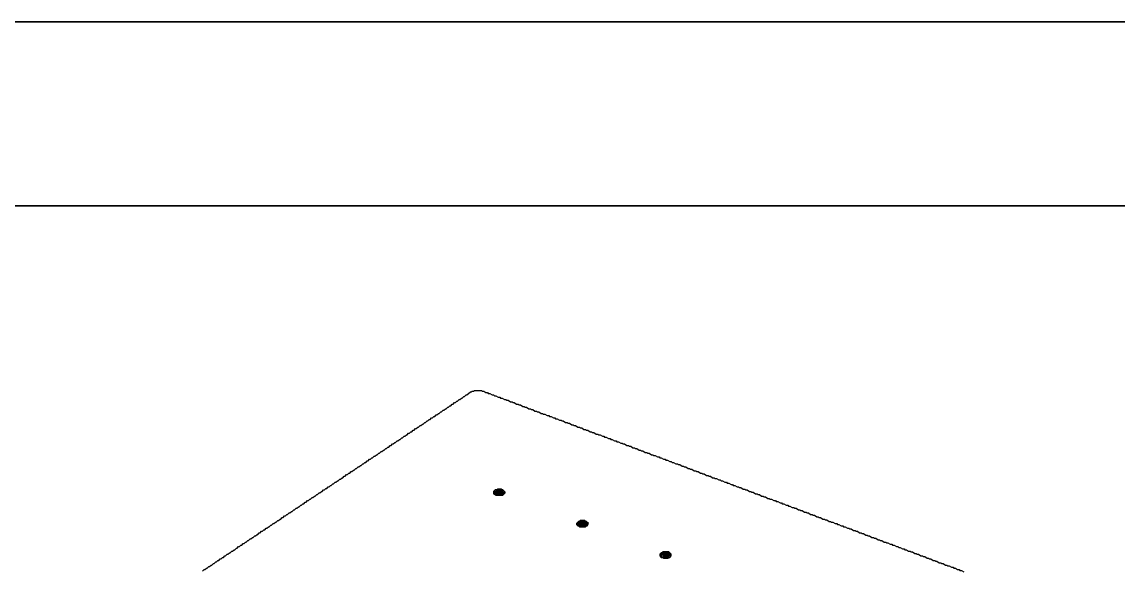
# Model space of a CAD drawing. Header units: millimetres. Extents: x 5 to 252589, y 5 to 415.
# Drawn here: x 369.7 to 489, y 355.3 to 415 of the extents above; entities that cross this region are included whole.
import ezdxf

# ---------------------------------------------------------------- set-up
doc = ezdxf.new("R2010")
doc.units = ezdxf.units.MM
for name, color, linetype, lineweight in [('FRAME', 7, 'Continuous', 35), ('HATCH', 8, 'Continuous', 9), ('OUTLINE', 7, 'Continuous', 25)]:
    doc.layers.add(name, color=color, linetype=linetype, lineweight=lineweight)

msp = doc.modelspace()

# ---------------------------------------------------------------- hatches: boundary and pattern name
at = {"layer": 'HATCH', "true_color": 0xb99e7b}
for points in [[(421.16667, 363.83333), (421.16667, 363.91667), (421.25, 364), (421.25, 363.91667)], [(439.25, 357.08333), (439.33333, 357.16667), (439.41667, 357.16667), (439.33333, 357.08333)]]:
    msp.add_hatch(color=33, dxfattribs=at).paths.add_polyline_path(points)
at = {"layer": 'HATCH', "true_color": 0xb9bfc3}
for points in [[(421.16667, 363.66667), (421.16667, 363.75), (421.33333, 363.91667), (422, 363.91667), (422.25, 363.75), (422.08333, 363.58333), (422.16667, 363.66667), (421.91667, 363.91667), (421.41667, 363.91667), (421.25, 363.75), (421.25, 363.66667), (421.33333, 363.58333), (421.25, 363.66667)], [(430.16667, 360.41667), (430.33333, 360.58333), (430.41667, 360.58333), (430.5, 360.66667), (431, 360.66667), (431.08333, 360.58333), (431.16667, 360.58333), (431.33333, 360.41667), (431.08333, 360.16667), (430.41667, 360.16667), (430.33333, 360.25), (430.25, 360.25), (430.25, 360.33333)], [(439.25, 356.91667), (439.25, 357), (439.33333, 357), (439.58333, 357.16667), (440, 357.16667), (440.08333, 357.08333), (440.25, 357.08333), (440.33333, 357), (440.33333, 356.91667), (440.25, 356.83333), (440.25, 356.91667), (440.08333, 357.08333), (440, 357.08333), (439.91667, 357.16667), (439.66667, 357.16667), (439.58333, 357.08333), (439.5, 357.08333), (439.33333, 356.91667), (439.41667, 356.83333), (439.33333, 356.83333)]]:
    msp.add_hatch(color=9, dxfattribs=at).paths.add_polyline_path(points)
at = {"layer": 'HATCH', "true_color": 0xbfa37e}
for points in [[(422.08333, 363.91667), (422, 364), (421.33333, 364), (421.41667, 364), (421.5, 364.08333), (421.91667, 364.08333), (422, 364), (422.08333, 364)], [(439.5, 357.25), (440.16667, 357.25), (440.25, 357.16667), (440.08333, 357.16667), (440, 357.25), (439.58333, 357.25), (439.5, 357.16667)]]:
    msp.add_hatch(color=33, dxfattribs=at).paths.add_polyline_path(points)
at = {"layer": 'HATCH', "true_color": 0xa6abaf}
msp.add_hatch(color=253, dxfattribs=at).paths.add_polyline_path([(421.41667, 363.58333), (421.33333, 363.66667), (421.33333, 363.75), (421.41667, 363.83333)])
at = {"layer": 'HATCH', "true_color": 0xabb0b4}
for points in [[(421.5, 363.58333), (421.5, 363.83333), (421.91667, 363.83333), (422, 363.75), (422, 363.58333)], [(439.58333, 356.75), (439.58333, 357), (439.66667, 357.08333), (439.91667, 357.08333), (440, 357), (440.08333, 357), (440.08333, 356.83333), (440, 356.75)]]:
    msp.add_hatch(color=253, dxfattribs=at).paths.add_polyline_path(points)

# ---------------------------------------------------------------- linework, layer by layer
at = {"layer": 'FRAME'}
msp.add_line((5, 395), (589, 395), dxfattribs=at)
msp.add_lwpolyline([(5, 5), (589, 5), (589, 415), (5, 415)], close=True, dxfattribs=at)
at = {"layer": 'OUTLINE', "color": 139, "true_color": 0x42544a}
msp.add_lwpolyline([(389.41667, 355.25), (389.58333, 355.41667), (389.66667, 355.41667), (389.83333, 355.58333), (389.91667, 355.58333), (390.08333, 355.75), (390.16667, 355.75), (390.33333, 355.91667), (390.41667, 355.91667), (390.58333, 356.08333), (390.66667, 356.08333), (390.83333, 356.25), (390.91667, 356.25), (391.08333, 356.41667), (391.16667, 356.41667), (391.33333, 356.58333), (391.41667, 356.58333), (391.58333, 356.75), (391.66667, 356.75), (391.83333, 356.91667), (391.91667, 356.91667), (392.08333, 357.08333), (392.16667, 357.08333), (392.33333, 357.25), (392.41667, 357.25), (392.58333, 357.41667), (392.66667, 357.41667), (392.83333, 357.58333), (392.91667, 357.58333), (393.08333, 357.75), (393.16667, 357.75), (393.33333, 357.91667), (393.41667, 357.91667), (393.58333, 358.08333), (393.66667, 358.08333), (393.83333, 358.25), (393.91667, 358.25), (394.08333, 358.41667), (394.16667, 358.41667), (394.33333, 358.58333), (394.41667, 358.58333), (394.58333, 358.75), (394.66667, 358.75), (394.83333, 358.91667), (394.91667, 358.91667), (395.08333, 359.08333), (395.16667, 359.08333), (395.33333, 359.25), (395.41667, 359.25), (395.58333, 359.41667), (395.66667, 359.41667), (395.83333, 359.58333), (395.91667, 359.58333), (396.08333, 359.75), (396.16667, 359.75), (396.33333, 359.91667), (396.41667, 359.91667), (396.58333, 360.08333), (396.66667, 360.08333), (396.83333, 360.25), (396.91667, 360.25), (397.08333, 360.41667), (397.16667, 360.41667), (397.33333, 360.58333), (397.41667, 360.58333), (397.58333, 360.75), (397.66667, 360.75), (397.83333, 360.91667), (397.91667, 360.91667), (398.08333, 361.08333), (398.16667, 361.08333), (398.33333, 361.25), (398.41667, 361.25), (398.58333, 361.41667), (398.66667, 361.41667), (398.83333, 361.58333), (398.91667, 361.58333), (399.08333, 361.75), (399.16667, 361.75), (399.33333, 361.91667), (399.41667, 361.91667), (399.58333, 362.08333), (399.66667, 362.08333), (399.83333, 362.25), (399.91667, 362.25), (400.08333, 362.41667), (400.16667, 362.41667), (400.33333, 362.58333), (400.41667, 362.58333), (400.58333, 362.75), (400.66667, 362.75), (400.83333, 362.91667), (400.91667, 362.91667), (401.08333, 363.08333), (401.16667, 363.08333), (401.33333, 363.25), (401.41667, 363.25), (401.58333, 363.41667), (401.66667, 363.41667), (401.83333, 363.58333), (401.91667, 363.58333), (402.08333, 363.75), (402.16667, 363.75), (402.33333, 363.91667), (402.41667, 363.91667), (402.58333, 364.08333), (402.66667, 364.08333), (402.83333, 364.25), (402.91667, 364.25), (403.08333, 364.41667), (403.16667, 364.41667), (403.33333, 364.58333), (403.41667, 364.58333), (403.58333, 364.75), (403.66667, 364.75), (403.83333, 364.91667), (403.91667, 364.91667), (404.08333, 365.08333), (404.16667, 365.08333), (404.33333, 365.25), (404.41667, 365.25), (404.58333, 365.41667), (404.66667, 365.41667), (404.83333, 365.58333), (404.91667, 365.58333), (405.08333, 365.75), (405.16667, 365.75), (405.33333, 365.91667), (405.41667, 365.91667), (405.58333, 366.08333), (405.66667, 366.08333), (405.83333, 366.25), (405.91667, 366.25), (406.08333, 366.41667), (406.16667, 366.41667), (406.33333, 366.58333), (406.41667, 366.58333), (406.58333, 366.75), (406.66667, 366.75), (406.83333, 366.91667), (406.91667, 366.91667), (407.08333, 367.08333), (407.16667, 367.08333), (407.33333, 367.25), (407.41667, 367.25), (407.58333, 367.41667), (407.66667, 367.41667), (407.83333, 367.58333), (407.91667, 367.58333), (408.08333, 367.75), (408.16667, 367.75), (408.33333, 367.91667), (408.41667, 367.91667), (408.58333, 368.08333), (408.66667, 368.08333), (408.83333, 368.25), (408.91667, 368.25), (409.08333, 368.41667), (409.16667, 368.41667), (409.33333, 368.58333), (409.41667, 368.58333), (409.58333, 368.75), (409.66667, 368.75), (409.83333, 368.91667), (409.91667, 368.91667), (410.08333, 369.08333), (410.16667, 369.08333), (410.33333, 369.25), (410.41667, 369.25), (410.58333, 369.41667), (410.66667, 369.41667), (410.83333, 369.58333), (410.91667, 369.58333), (411.08333, 369.75), (411.16667, 369.75), (411.33333, 369.91667), (411.41667, 369.91667), (411.58333, 370.08333), (411.66667, 370.08333), (411.83333, 370.25), (411.91667, 370.25), (412.08333, 370.41667), (412.16667, 370.41667), (412.33333, 370.58333), (412.41667, 370.58333), (412.58333, 370.75), (412.66667, 370.75), (412.83333, 370.91667), (412.91667, 370.91667), (413.08333, 371.08333), (413.16667, 371.08333), (413.33333, 371.25), (413.41667, 371.25), (413.58333, 371.41667), (413.66667, 371.41667), (413.83333, 371.58333), (413.91667, 371.58333), (414.08333, 371.75), (414.16667, 371.75), (414.33333, 371.91667), (414.41667, 371.91667), (414.58333, 372.08333), (414.66667, 372.08333), (414.83333, 372.25), (414.91667, 372.25), (415.08333, 372.41667), (415.16667, 372.41667), (415.33333, 372.58333), (415.41667, 372.58333), (415.58333, 372.75), (415.66667, 372.75), (415.83333, 372.91667), (415.91667, 372.91667), (416.08333, 373.08333), (416.16667, 373.08333), (416.33333, 373.25), (416.41667, 373.25), (416.58333, 373.41667), (416.66667, 373.41667), (416.83333, 373.58333), (416.91667, 373.58333), (417.08333, 373.75), (417.16667, 373.75), (417.33333, 373.91667), (417.41667, 373.91667), (417.58333, 374.08333), (417.66667, 374.08333), (417.83333, 374.25), (417.91667, 374.25), (418.08333, 374.41667), (418.16667, 374.41667), (418.58333, 374.75), (418.66667, 374.75), (418.75, 374.83333), (418.91667, 374.83333), (419, 374.91667), (419.75, 374.91667), (419.83333, 374.83333), (420, 374.83333), (420.25, 374.66667), (420.41667, 374.66667), (420.5, 374.58333), (420.66667, 374.58333), (420.91667, 374.41667), (421.08333, 374.41667), (421.16667, 374.33333), (421.33333, 374.33333), (421.58333, 374.16667), (421.75, 374.16667), (421.83333, 374.08333), (422, 374.08333), (422.25, 373.91667), (422.41667, 373.91667), (422.5, 373.83333), (422.66667, 373.83333), (422.91667, 373.66667), (423.08333, 373.66667), (423.16667, 373.58333), (423.33333, 373.58333), (423.58333, 373.41667), (423.75, 373.41667), (423.83333, 373.33333), (424, 373.33333), (424.25, 373.16667), (424.41667, 373.16667), (424.5, 373.08333), (424.66667, 373.08333), (424.91667, 372.91667), (425.08333, 372.91667), (425.16667, 372.83333), (425.33333, 372.83333), (425.58333, 372.66667), (425.75, 372.66667), (425.83333, 372.58333), (426, 372.58333), (426.25, 372.41667), (426.41667, 372.41667), (426.5, 372.33333), (426.66667, 372.33333), (426.91667, 372.16667), (427.08333, 372.16667), (427.16667, 372.08333), (427.33333, 372.08333), (427.58333, 371.91667), (427.75, 371.91667), (427.83333, 371.83333), (428, 371.83333), (428.25, 371.66667), (428.41667, 371.66667), (428.5, 371.58333), (428.66667, 371.58333), (428.91667, 371.41667), (429.08333, 371.41667), (429.16667, 371.33333), (429.33333, 371.33333), (429.58333, 371.16667), (429.75, 371.16667), (429.83333, 371.08333), (430, 371.08333), (430.25, 370.91667), (430.41667, 370.91667), (430.5, 370.83333), (430.66667, 370.83333), (430.91667, 370.66667), (431.08333, 370.66667), (431.16667, 370.58333), (431.33333, 370.58333), (431.58333, 370.41667), (431.75, 370.41667), (431.83333, 370.33333), (432, 370.33333), (432.25, 370.16667), (432.41667, 370.16667), (432.5, 370.08333), (432.66667, 370.08333), (432.91667, 369.91667), (433.08333, 369.91667), (433.16667, 369.83333), (433.33333, 369.83333), (433.58333, 369.66667), (433.75, 369.66667), (433.83333, 369.58333), (434, 369.58333), (434.25, 369.41667), (434.41667, 369.41667), (434.5, 369.33333), (434.66667, 369.33333), (434.91667, 369.16667), (435.08333, 369.16667), (435.16667, 369.08333), (435.33333, 369.08333), (435.58333, 368.91667), (435.75, 368.91667), (435.83333, 368.83333), (436, 368.83333), (436.25, 368.66667), (436.41667, 368.66667), (436.5, 368.58333), (436.66667, 368.58333), (436.91667, 368.41667), (437.08333, 368.41667), (437.16667, 368.33333), (437.33333, 368.33333), (437.58333, 368.16667), (437.75, 368.16667), (437.83333, 368.08333), (438, 368.08333), (438.25, 367.91667), (438.41667, 367.91667), (438.5, 367.83333), (438.66667, 367.83333), (438.91667, 367.66667), (439.08333, 367.66667), (439.16667, 367.58333), (439.33333, 367.58333), (439.58333, 367.41667), (439.75, 367.41667), (439.83333, 367.33333), (440, 367.33333), (440.25, 367.16667), (440.41667, 367.16667), (440.5, 367.08333), (440.66667, 367.08333), (440.91667, 366.91667), (441.08333, 366.91667), (441.16667, 366.83333), (441.33333, 366.83333), (441.58333, 366.66667), (441.75, 366.66667), (441.83333, 366.58333), (442, 366.58333), (442.25, 366.41667), (442.41667, 366.41667), (442.5, 366.33333), (442.66667, 366.33333), (442.91667, 366.16667), (443.08333, 366.16667), (443.16667, 366.08333), (443.33333, 366.08333), (443.58333, 365.91667), (443.75, 365.91667), (443.83333, 365.83333), (444, 365.83333), (444.25, 365.66667), (444.41667, 365.66667), (444.5, 365.58333), (444.66667, 365.58333), (444.91667, 365.41667), (445.08333, 365.41667), (445.16667, 365.33333), (445.33333, 365.33333), (445.58333, 365.16667), (445.75, 365.16667), (445.83333, 365.08333), (446, 365.08333), (446.25, 364.91667), (446.41667, 364.91667), (446.5, 364.83333), (446.66667, 364.83333), (446.91667, 364.66667), (447.08333, 364.66667), (447.16667, 364.58333), (447.33333, 364.58333), (447.58333, 364.41667), (447.75, 364.41667), (447.83333, 364.33333), (448, 364.33333), (448.25, 364.16667), (448.41667, 364.16667), (448.5, 364.08333), (448.66667, 364.08333), (448.91667, 363.91667), (449.08333, 363.91667), (449.16667, 363.83333), (449.33333, 363.83333), (449.58333, 363.66667), (449.75, 363.66667), (449.83333, 363.58333), (450, 363.58333), (450.25, 363.41667), (450.41667, 363.41667), (450.5, 363.33333), (450.66667, 363.33333), (450.91667, 363.16667), (451.08333, 363.16667), (451.16667, 363.08333), (451.33333, 363.08333), (451.58333, 362.91667), (451.75, 362.91667), (451.83333, 362.83333), (452, 362.83333), (452.25, 362.66667), (452.41667, 362.66667), (452.5, 362.58333), (452.66667, 362.58333), (452.91667, 362.41667), (453.08333, 362.41667), (453.16667, 362.33333), (453.33333, 362.33333), (453.58333, 362.16667), (453.75, 362.16667), (453.83333, 362.08333), (454, 362.08333), (454.25, 361.91667), (454.41667, 361.91667), (454.5, 361.83333), (454.66667, 361.83333), (454.91667, 361.66667), (455.08333, 361.66667), (455.16667, 361.58333), (455.33333, 361.58333), (455.58333, 361.41667), (455.75, 361.41667), (455.83333, 361.33333), (456, 361.33333), (456.25, 361.16667), (456.41667, 361.16667), (456.5, 361.08333), (456.66667, 361.08333), (456.91667, 360.91667), (457.08333, 360.91667), (457.16667, 360.83333), (457.33333, 360.83333), (457.58333, 360.66667), (457.75, 360.66667), (457.83333, 360.58333), (458, 360.58333), (458.25, 360.41667), (458.41667, 360.41667), (458.5, 360.33333), (458.66667, 360.33333), (458.91667, 360.16667), (459.08333, 360.16667), (459.16667, 360.08333), (459.33333, 360.08333), (459.58333, 359.91667), (459.75, 359.91667), (459.83333, 359.83333), (460, 359.83333), (460.25, 359.66667), (460.41667, 359.66667), (460.5, 359.58333), (460.66667, 359.58333), (460.91667, 359.41667), (461.08333, 359.41667), (461.16667, 359.33333), (461.33333, 359.33333), (461.58333, 359.16667), (461.75, 359.16667), (461.83333, 359.08333), (462, 359.08333), (462.25, 358.91667), (462.41667, 358.91667), (462.5, 358.83333), (462.66667, 358.83333), (462.91667, 358.66667), (463.08333, 358.66667), (463.16667, 358.58333), (463.33333, 358.58333), (463.58333, 358.41667), (463.75, 358.41667), (463.83333, 358.33333), (464, 358.33333), (464.25, 358.16667), (464.41667, 358.16667), (464.5, 358.08333), (464.66667, 358.08333), (464.91667, 357.91667), (465.08333, 357.91667), (465.16667, 357.83333), (465.33333, 357.83333), (465.58333, 357.66667), (465.75, 357.66667), (465.83333, 357.58333), (466, 357.58333), (466.25, 357.41667), (466.41667, 357.41667), (466.5, 357.33333), (466.66667, 357.33333), (466.91667, 357.16667), (467.08333, 357.16667), (467.16667, 357.08333), (467.33333, 357.08333), (467.58333, 356.91667), (467.75, 356.91667), (467.83333, 356.83333), (468, 356.83333), (468.25, 356.66667), (468.41667, 356.66667), (468.5, 356.58333), (468.66667, 356.58333), (468.91667, 356.41667), (469.08333, 356.41667), (469.16667, 356.33333), (469.33333, 356.33333), (469.58333, 356.16667), (469.75, 356.16667), (469.83333, 356.08333), (470, 356.08333), (470.25, 355.91667), (470.41667, 355.91667), (470.5, 355.83333), (470.66667, 355.83333), (470.91667, 355.66667), (471.08333, 355.66667), (471.16667, 355.58333), (471.33333, 355.58333), (471.58333, 355.41667), (471.75, 355.41667), (471.83333, 355.33333), (472, 355.33333), (472.25, 355.16667)], dxfattribs=at)
for points in [[(421.08333, 363.66667), (421.33333, 363.5), (422.08333, 363.5), (422.33333, 363.75), (422.33333, 363.83333), (422.08333, 364.08333), (422, 364.08333), (421.91667, 364.16667), (421.5, 364.16667), (421.41667, 364.08333), (421.25, 364.08333), (421.08333, 363.91667)], [(421.16667, 363.83333), (421.16667, 363.91667), (421.25, 364), (421.25, 363.91667)], [(421.16667, 363.66667), (421.16667, 363.75), (421.33333, 363.91667), (422, 363.91667), (422.25, 363.75), (422.08333, 363.58333), (422.16667, 363.66667), (421.91667, 363.91667), (421.41667, 363.91667), (421.25, 363.75), (421.25, 363.66667), (421.33333, 363.58333), (421.25, 363.66667)], [(422.08333, 363.91667), (422, 364), (421.33333, 364), (421.41667, 364), (421.5, 364.08333), (421.91667, 364.08333), (422, 364), (422.08333, 364)], [(421.41667, 363.58333), (421.33333, 363.66667), (421.33333, 363.75), (421.41667, 363.83333)], [(421.5, 363.58333), (421.5, 363.83333), (421.91667, 363.83333), (422, 363.75), (422, 363.58333)], [(430.08333, 360.33333), (430.25, 360.16667), (430.33333, 360.16667), (430.41667, 360.08333), (431.08333, 360.08333), (431.16667, 360.16667), (431.25, 360.16667), (431.41667, 360.41667), (431.16667, 360.66667), (431.08333, 360.66667), (431, 360.75), (430.5, 360.75), (430.41667, 360.66667), (430.33333, 360.66667), (430.08333, 360.41667)], [(430.16667, 360.41667), (430.33333, 360.58333), (430.41667, 360.58333), (430.5, 360.66667), (431, 360.66667), (431.08333, 360.58333), (431.16667, 360.58333), (431.33333, 360.41667), (431.08333, 360.16667), (430.41667, 360.16667), (430.33333, 360.25), (430.25, 360.25), (430.25, 360.33333)], [(439.16667, 356.91667), (439.33333, 356.75), (439.5, 356.75), (439.58333, 356.66667), (440.08333, 356.66667), (440.16667, 356.75), (440.25, 356.75), (440.41667, 356.91667), (440.41667, 357.08333), (440.16667, 357.33333), (439.5, 357.33333), (439.41667, 357.25), (439.33333, 357.25), (439.16667, 357.08333)], [(439.25, 357.08333), (439.33333, 357.16667), (439.41667, 357.16667), (439.33333, 357.08333)], [(439.25, 356.91667), (439.25, 357), (439.33333, 357), (439.58333, 357.16667), (440, 357.16667), (440.08333, 357.08333), (440.25, 357.08333), (440.33333, 357), (440.33333, 356.91667), (440.25, 356.83333), (440.25, 356.91667), (440.08333, 357.08333), (440, 357.08333), (439.91667, 357.16667), (439.66667, 357.16667), (439.58333, 357.08333), (439.5, 357.08333), (439.33333, 356.91667), (439.41667, 356.83333), (439.33333, 356.83333)], [(439.5, 357.25), (440.16667, 357.25), (440.25, 357.16667), (440.08333, 357.16667), (440, 357.25), (439.58333, 357.25), (439.5, 357.16667)], [(439.58333, 356.75), (439.58333, 357), (439.66667, 357.08333), (439.91667, 357.08333), (440, 357), (440.08333, 357), (440.08333, 356.83333), (440, 356.75)]]:
    msp.add_lwpolyline(points, close=True, dxfattribs=at)

doc.saveas('drawing.dxf')
